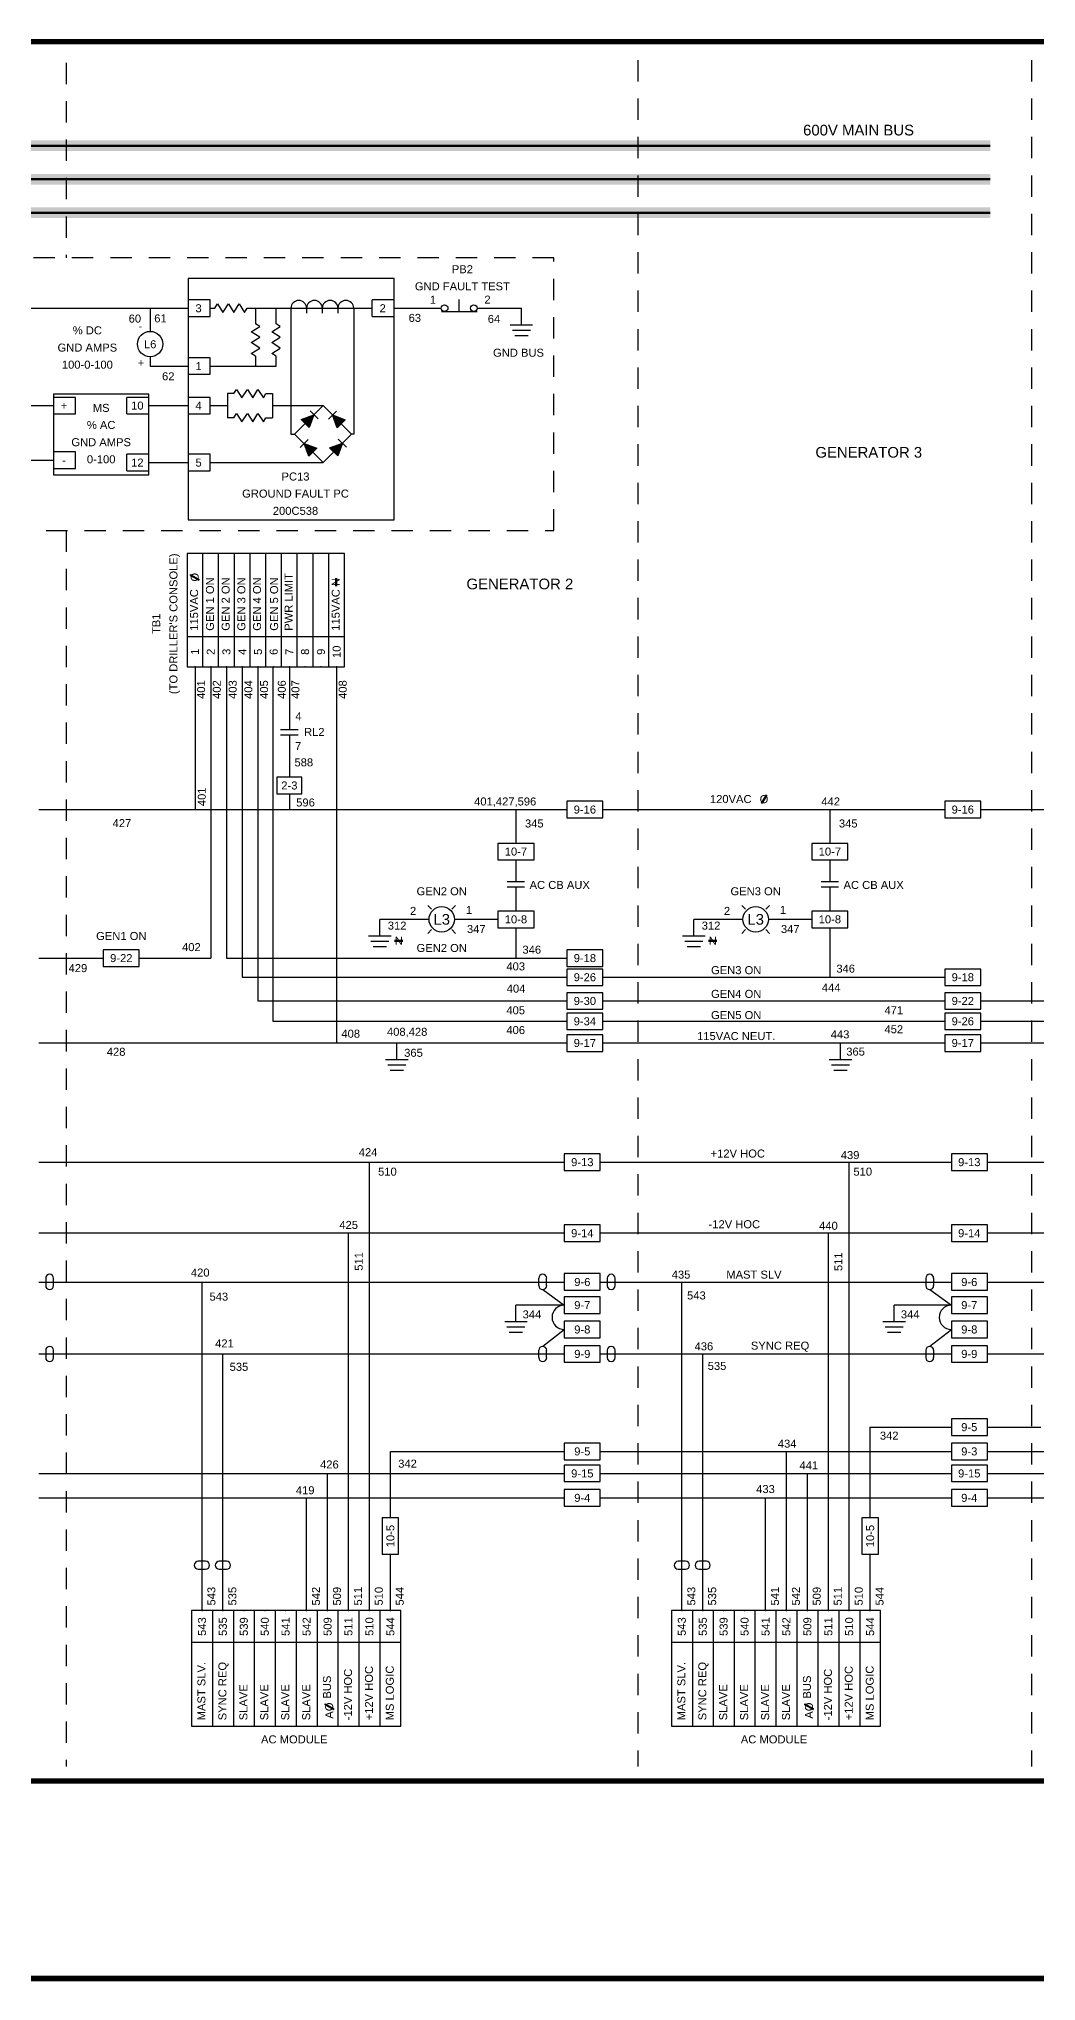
# Model space of a CAD drawing. Extents: x 1.3 to 19.5, y -3 to 8.4.
# Drawn here: x 7.92 to 13.77, y -3 to 8.37 of the extents above; entities that cross this region are included whole.
import ezdxf
from ezdxf.enums import TextEntityAlignment as Align

# ---------------------------------------------------------------- set-up
doc = ezdxf.new("R2010")
doc.units = 0
doc.header["$MEASUREMENT"] = 0
doc.linetypes.add('DASHED2', pattern=[0.375, 0.25, -0.125])
doc.layers.get('0').update_dxf_attribs({"linetype": 'CONTINUOUS'})
doc.layers.add('DRAWING', color=7, linetype='CONTINUOUS')
doc.styles.get("Standard").update_dxf_attribs({"font": 'ARIAL.TTF'})

# ---------------------------------------------------------------- blocks, each defined once
blk = doc.blocks.new('connection')
blk.add_circle((0.074, 0), 0.0744)
blk = doc.blocks.new('resistor')
for p, q in [((0, 0), (0.016, 0.025)), ((0.016, 0.025), (0.047, -0.025)), ((0.047, -0.025), (0.08, 0.025)), ((0.08, 0.025), (0.111, -0.025)), ((0.111, -0.025), (0.142, 0.025)), ((0.142, 0.025), (0.174, -0.025)), ((0.174, -0.025), (0.189, 0))]:
    blk.add_line(p, q)
blk = doc.blocks.new('coil')
for centre in [(0.046, 0), (0.138, 0), (0.23, 0), (0.322, 0)]:
    blk.add_arc(centre, 0.046, 0, 180)
blk = doc.blocks.new('gnd')
for p, q in [((0, -0.099), (0, 0)), ((0.066, -0.099), (-0.066, -0.099)), ((0.053, -0.13), (-0.053, -0.13)), ((0.039, -0.161), (-0.039, -0.161))]:
    blk.add_line(p, q)
blk = doc.blocks.new('_phase_symbol')
h = blk.add_hatch(color=256)
h.paths.add_polyline_path([(0.018, -0.034), (0.026, -0.034), (0.063, 0.03), (0.055, 0.03)], flags=16)
h.paths.add_polyline_path([(-0.072, -0.05), (0.083, -0.05), (0.083, 0.047), (-0.072, 0.047)], flags=9)
for p, q in [((0.055, 0.03), (0.018, -0.034)), ((0.063, 0.03), (0.026, -0.034)), ((0.055, 0.03), (0.063, 0.03)), ((0.026, -0.034), (0.018, -0.034))]:
    blk.add_line(p, q)
blk.add_text('O', height=0.0625).set_placement((0.007, -0.033))
blk = doc.blocks.new('npcap')
for p, q in [((0, 0.051), (0, -0.051)), ((0.031, 0.051), (0.031, -0.051))]:
    blk.add_line(p, q)
blk = doc.blocks.new('A_phase')
h = blk.add_hatch(color=256)
h.paths.add_polyline_path([(0.1, -0.033), (0.108, -0.033), (0.145, 0.031), (0.137, 0.031)], flags=16)
h.paths.add_polyline_path([(0.01, -0.05), (0.165, -0.05), (0.165, 0.047), (0.01, 0.047)], flags=9)
for p, q in [((0.137, 0.031), (0.1, -0.033)), ((0.145, 0.031), (0.108, -0.033)), ((0.137, 0.031), (0.145, 0.031)), ((0.108, -0.033), (0.1, -0.033))]:
    blk.add_line(p, q)
blk.add_text('AO', height=0.0625).set_placement((0.029, -0.032))

msp = doc.modelspace()

# ---------------------------------------------------------------- hatches: boundary and pattern name
at = {"layer": 'DRAWING'}
for points in [[(9.534, 6.172), (9.46, 6.144), (9.507, 6.097)], [(9.643, 6.171), (9.671, 6.096), (9.718, 6.143)], [(9.476, 6.004), (9.504, 5.929), (9.551, 5.976)], [(9.701, 6.005), (9.626, 5.978), (9.674, 5.931)]]:
    msp.add_hatch(color=256, dxfattribs=at).paths.add_polyline_path(points)

# ---------------------------------------------------------------- linework, layer by layer
at = {"color": 4, "const_width": 0.0314}
msp.add_lwpolyline([(19.464, -2.986), (19.464, 8.358), (1.314, 8.358), (1.314, -2.986)], close=True, dxfattribs=at)
msp.add_lwpolyline([(1.314, -1.829), (19.464, -1.829)], dxfattribs=at)
at = {"layer": 'DRAWING', "linetype": 'DASHED2', "ltscale": 0.5}
for p, q in [((8.081, 8.234), (8.081, 7.092)), ((11.432, 8.249), (11.432, -1.744)), ((13.74, 8.249), (13.74, -1.744)), ((10.941, 7.092), (5.039, 7.092)), ((10.941, 5.494), (10.941, 7.092)), ((5.039, 5.494), (10.941, 5.494)), ((8.081, 5.494), (8.081, -1.744))]:
    msp.add_line(p, q, dxfattribs=at)
at = {"layer": 'DRAWING', "lineweight": 100}
for p, q in [((2.017, 7.748), (13.498, 7.748)), ((2.017, 7.552), (13.498, 7.552)), ((2.017, 7.355), (13.498, 7.355))]:
    msp.add_line(p, q, dxfattribs=at)
at = {"layer": 'DRAWING'}
for p, q in [((8.797, 6.97), (8.797, 5.556)), ((10.004, 6.97), (8.797, 6.97)), ((10.004, 5.556), (10.004, 6.97)), ((8.925, 6.845), (8.797, 6.845)), ((8.925, 6.748), (8.925, 6.845)), ((9.876, 6.748), (9.876, 6.845)), ((10.004, 6.845), (9.876, 6.845)), ((10.386, 6.777), (10.386, 6.847)), ((6.784, 6.796), (8.797, 6.796)), ((8.574, 6.796), (8.574, 6.66)), ((8.797, 6.748), (8.925, 6.748)), ((8.925, 6.796), (8.953, 6.796)), ((9.142, 6.796), (9.876, 6.796)), ((9.191, 6.796), (9.191, 6.704)), ((9.312, 6.704), (9.312, 6.796)), ((9.399, 6.796), (9.399, 6.059)), ((9.491, 6.796), (9.491, 6.768)), ((9.583, 6.796), (9.583, 6.768)), ((9.675, 6.796), (9.675, 6.768)), ((9.767, 6.796), (9.767, 6.059)), ((9.876, 6.748), (10.004, 6.748)), ((10.004, 6.796), (10.281, 6.796)), ((10.281, 6.777), (10.491, 6.777)), ((10.491, 6.796), (10.75, 6.796)), ((8.574, 6.511), (8.574, 6.457)), ((8.925, 6.505), (8.797, 6.505)), ((8.925, 6.409), (8.925, 6.505)), ((9.191, 6.515), (9.191, 6.457)), ((9.312, 6.457), (9.312, 6.515)), ((8.574, 6.457), (8.797, 6.457)), ((8.797, 6.409), (8.925, 6.409)), ((8.925, 6.457), (9.312, 6.457)), ((8.008, 6.293), (8.008, 5.82)), ((8.566, 6.293), (8.008, 6.293)), ((8.136, 6.274), (8.008, 6.274)), ((8.136, 6.177), (8.136, 6.274)), ((8.566, 6.274), (8.438, 6.274)), ((8.438, 6.177), (8.438, 6.274)), ((8.566, 5.82), (8.566, 6.293)), ((8.925, 6.274), (8.797, 6.274)), ((8.925, 6.177), (8.925, 6.274)), ((9.064, 6.296), (9.028, 6.296)), ((9.028, 6.296), (9.028, 6.155)), ((9.253, 6.296), (9.291, 6.296)), ((9.291, 6.296), (9.291, 6.155)), ((7.648, 6.226), (8.008, 6.226)), ((8.008, 6.177), (8.136, 6.177)), ((8.438, 6.177), (8.566, 6.177)), ((8.566, 6.226), (8.797, 6.226)), ((8.797, 6.177), (8.925, 6.177)), ((8.925, 6.226), (9.028, 6.226)), ((9.064, 6.155), (9.028, 6.155)), ((9.253, 6.155), (9.291, 6.155)), ((9.291, 6.226), (9.588, 6.226)), ((9.421, 6.059), (9.588, 6.226)), ((9.46, 6.144), (9.534, 6.172)), ((9.46, 6.144), (9.507, 6.097)), ((9.534, 6.172), (9.507, 6.097)), ((9.511, 6.195), (9.558, 6.148)), ((9.755, 6.059), (9.588, 6.226)), ((9.62, 6.147), (9.667, 6.194)), ((9.643, 6.171), (9.718, 6.143)), ((9.671, 6.096), (9.643, 6.171)), ((9.671, 6.096), (9.718, 6.143)), ((9.399, 6.059), (9.421, 6.059)), ((9.421, 6.059), (9.588, 5.892)), ((9.755, 6.059), (9.588, 5.892)), ((9.767, 6.059), (9.755, 6.059)), ((8.136, 5.955), (8.008, 5.955)), ((8.136, 5.858), (8.136, 5.955)), ((8.566, 5.941), (8.438, 5.941)), ((8.438, 5.844), (8.438, 5.941)), ((8.925, 5.941), (8.797, 5.941)), ((8.925, 5.844), (8.925, 5.941)), ((9.453, 5.98), (9.5, 6.027)), ((9.504, 5.929), (9.476, 6.004)), ((9.476, 6.004), (9.551, 5.976)), ((9.504, 5.929), (9.551, 5.976)), ((9.626, 5.978), (9.701, 6.005)), ((9.626, 5.978), (9.674, 5.931)), ((9.701, 6.005), (9.674, 5.931)), ((9.677, 6.029), (9.725, 5.982)), ((7.648, 5.906), (8.008, 5.906)), ((8.008, 5.858), (8.136, 5.858)), ((8.008, 5.82), (8.566, 5.82)), ((8.438, 5.844), (8.566, 5.844)), ((8.566, 5.892), (8.797, 5.892)), ((8.797, 5.844), (8.925, 5.844)), ((8.925, 5.892), (9.588, 5.892)), ((8.797, 5.556), (10.004, 5.556)), ((8.791, 5.359), (8.791, 4.695)), ((9.713, 5.359), (8.791, 5.359)), ((8.883, 4.695), (8.883, 5.359)), ((8.975, 4.695), (8.975, 5.359)), ((9.068, 4.695), (9.068, 5.359)), ((9.16, 4.695), (9.16, 5.359)), ((9.252, 4.695), (9.252, 5.359)), ((9.344, 4.695), (9.344, 5.359)), ((9.436, 4.695), (9.436, 5.359)), ((9.529, 4.695), (9.529, 5.359)), ((9.621, 4.695), (9.621, 5.359)), ((9.713, 4.695), (9.713, 5.359)), ((8.791, 4.874), (9.713, 4.874)), ((8.791, 4.695), (9.713, 4.695)), ((8.837, 4.695), (8.837, 3.86)), ((8.929, 4.695), (8.929, 2.99)), ((9.021, 4.695), (9.021, 2.99)), ((9.114, 4.695), (9.114, 2.878)), ((9.206, 4.695), (9.206, 2.739)), ((9.294, 4.692), (9.294, 2.621)), ((9.39, 4.695), (9.39, 4.329)), ((9.667, 4.695), (9.667, 2.493)), ((9.39, 4.298), (9.39, 4.049)), ((9.464, 4.049), (9.316, 4.049)), ((9.316, 4.049), (9.316, 3.952)), ((9.464, 3.952), (9.464, 4.049)), ((9.316, 3.952), (9.464, 3.952)), ((9.39, 3.952), (9.39, 3.86)), ((11.227, 3.909), (11.016, 3.909)), ((11.016, 3.909), (11.016, 3.812)), ((11.227, 3.812), (11.227, 3.909)), ((13.443, 3.909), (13.232, 3.909)), ((13.232, 3.909), (13.232, 3.812)), ((13.443, 3.812), (13.443, 3.909)), ((7.922, 3.86), (11.016, 3.86)), ((10.718, 3.86), (10.718, 3.662)), ((11.016, 3.812), (11.227, 3.812)), ((11.227, 3.86), (13.227, 3.86)), ((12.496, 3.86), (13.232, 3.86)), ((12.558, 3.86), (12.558, 3.662)), ((13.232, 3.812), (13.443, 3.812)), ((13.443, 3.86), (15.67, 3.86)), ((10.824, 3.662), (10.612, 3.662)), ((10.612, 3.662), (10.612, 3.565)), ((10.824, 3.565), (10.824, 3.662)), ((12.664, 3.662), (12.453, 3.662)), ((12.453, 3.662), (12.453, 3.565)), ((12.664, 3.565), (12.664, 3.662)), ((10.612, 3.565), (10.824, 3.565)), ((10.718, 3.565), (10.718, 3.437)), ((12.453, 3.565), (12.664, 3.565)), ((12.558, 3.565), (12.558, 3.437)), ((10.718, 3.406), (10.718, 3.265)), ((12.558, 3.406), (12.558, 3.265)), ((10.209, 3.217), (9.92, 3.217)), ((10.223, 3.277), (10.201, 3.298)), ((10.343, 3.277), (10.364, 3.298)), ((10.612, 3.217), (10.357, 3.217)), ((10.824, 3.265), (10.612, 3.265)), ((10.612, 3.265), (10.612, 3.168)), ((10.824, 3.168), (10.824, 3.265)), ((12.049, 3.217), (11.761, 3.217)), ((12.063, 3.277), (12.042, 3.298)), ((12.183, 3.277), (12.205, 3.298)), ((12.453, 3.217), (12.198, 3.217)), ((12.664, 3.265), (12.453, 3.265)), ((12.453, 3.265), (12.453, 3.168)), ((12.664, 3.168), (12.664, 3.265)), ((10.201, 3.135), (10.223, 3.157)), ((10.364, 3.135), (10.343, 3.157)), ((10.612, 3.168), (10.824, 3.168)), ((10.718, 3.168), (10.718, 2.99)), ((12.042, 3.135), (12.063, 3.157)), ((12.205, 3.135), (12.183, 3.157)), ((12.453, 3.168), (12.664, 3.168)), ((12.558, 3.168), (12.558, 2.878)), ((7.922, 2.99), (8.299, 2.99)), ((8.51, 3.038), (8.299, 3.038)), ((8.299, 3.038), (8.299, 2.941)), ((8.51, 2.941), (8.51, 3.038)), ((8.51, 2.99), (8.929, 2.99)), ((9.021, 2.99), (11.016, 2.99)), ((11.227, 3.038), (11.016, 3.038)), ((11.016, 3.038), (11.016, 2.941)), ((11.227, 2.941), (11.227, 3.038)), ((8.299, 2.941), (8.51, 2.941)), ((9.114, 2.878), (11.016, 2.878)), ((11.016, 2.941), (11.227, 2.941)), ((11.227, 2.926), (11.016, 2.926)), ((11.016, 2.926), (11.016, 2.83)), ((11.227, 2.83), (11.227, 2.926)), ((11.227, 2.878), (13.232, 2.878)), ((13.443, 2.926), (13.232, 2.926)), ((13.232, 2.926), (13.232, 2.83)), ((13.443, 2.83), (13.443, 2.926)), ((9.206, 2.739), (11.016, 2.739)), ((11.016, 2.83), (11.227, 2.83)), ((11.227, 2.787), (11.016, 2.787)), ((11.016, 2.787), (11.016, 2.691)), ((11.227, 2.691), (11.227, 2.787)), ((11.227, 2.739), (13.232, 2.739)), ((12.496, 2.739), (13.232, 2.739)), ((13.232, 2.83), (13.443, 2.83)), ((13.443, 2.787), (13.232, 2.787)), ((13.232, 2.787), (13.232, 2.691)), ((13.443, 2.691), (13.443, 2.787)), ((13.443, 2.739), (15.675, 2.739)), ((9.294, 2.62), (11.016, 2.62)), ((11.016, 2.691), (11.227, 2.691)), ((11.227, 2.668), (11.016, 2.668)), ((11.016, 2.668), (11.016, 2.572)), ((11.227, 2.572), (11.227, 2.668)), ((11.227, 2.62), (13.232, 2.62)), ((12.496, 2.62), (13.232, 2.62)), ((13.232, 2.691), (13.443, 2.691)), ((13.443, 2.668), (13.232, 2.668)), ((13.232, 2.668), (13.232, 2.572)), ((13.443, 2.572), (13.443, 2.668)), ((13.443, 2.62), (15.675, 2.62)), ((11.016, 2.572), (11.227, 2.572)), ((11.227, 2.541), (11.016, 2.541)), ((11.016, 2.541), (11.016, 2.444)), ((11.227, 2.444), (11.227, 2.541)), ((13.232, 2.572), (13.443, 2.572)), ((13.443, 2.541), (13.232, 2.541)), ((13.232, 2.541), (13.232, 2.444)), ((13.443, 2.444), (13.443, 2.541)), ((7.922, 2.493), (11.016, 2.493)), ((11.016, 2.444), (11.227, 2.444)), ((11.227, 2.493), (13.232, 2.493)), ((12.496, 2.493), (13.232, 2.493)), ((13.232, 2.444), (13.443, 2.444)), ((13.443, 2.493), (15.675, 2.493)), ((11.001, 1.843), (11.001, 1.746)), ((11.212, 1.843), (11.001, 1.843)), ((11.212, 1.746), (11.212, 1.843)), ((13.27, 1.843), (13.27, 1.746)), ((13.481, 1.843), (13.27, 1.843)), ((13.481, 1.746), (13.481, 1.843)), ((7.922, 1.795), (11.001, 1.795)), ((9.859, -0.83), (9.859, 1.795)), ((11.001, 1.746), (11.212, 1.746)), ((11.212, 1.795), (13.27, 1.795)), ((12.573, 1.795), (13.27, 1.795)), ((12.671, -0.83), (12.671, 1.795)), ((13.27, 1.746), (13.481, 1.746)), ((13.481, 1.795), (13.526, 1.795)), ((13.481, 1.795), (15.713, 1.795)), ((11.001, 1.379), (7.922, 1.379)), ((9.736, -0.83), (9.736, 1.379)), ((11.212, 1.427), (11.001, 1.427)), ((11.001, 1.427), (11.001, 1.331)), ((11.212, 1.331), (11.212, 1.427)), ((13.27, 1.379), (11.212, 1.379)), ((13.27, 1.379), (12.535, 1.379)), ((12.549, -0.83), (12.549, 1.379)), ((13.481, 1.427), (13.27, 1.427)), ((13.27, 1.427), (13.27, 1.331)), ((13.481, 1.331), (13.481, 1.427)), ((15.713, 1.379), (13.481, 1.379)), ((11.001, 1.331), (11.212, 1.331)), ((13.27, 1.331), (13.481, 1.331)), ((11.212, 1.142), (11.001, 1.142)), ((11.001, 1.142), (11.001, 1.045)), ((11.212, 1.045), (11.212, 1.142)), ((13.481, 1.142), (13.27, 1.142)), ((13.27, 1.142), (13.27, 1.045)), ((13.481, 1.045), (13.481, 1.142)), ((7.922, 1.093), (11.001, 1.093)), ((7.962, 1.115), (7.962, 1.072)), ((8.008, 1.072), (8.008, 1.115)), ((8.878, -0.83), (8.878, 1.093)), ((10.851, 1.115), (10.851, 1.072)), ((10.875, 1.049), (11.001, 0.958)), ((10.898, 1.072), (10.898, 1.115)), ((11.001, 1.045), (11.212, 1.045)), ((11.212, 1.093), (13.27, 1.093)), ((11.253, 1.115), (11.253, 1.072)), ((11.299, 1.072), (11.299, 1.115)), ((11.69, -0.83), (11.69, 1.093)), ((12.535, 1.093), (13.27, 1.093)), ((13.12, 1.115), (13.12, 1.072)), ((13.143, 1.049), (13.27, 0.958)), ((13.167, 1.072), (13.167, 1.115)), ((13.27, 1.045), (13.481, 1.045)), ((13.481, 1.093), (15.713, 1.093)), ((11.001, 0.958), (10.718, 0.958)), ((11.212, 1.006), (11.001, 1.006)), ((11.001, 1.006), (11.001, 0.909)), ((11.212, 0.909), (11.212, 1.006)), ((13.27, 0.958), (12.935, 0.958)), ((13.481, 1.006), (13.27, 1.006)), ((13.27, 1.006), (13.27, 0.909)), ((13.481, 0.909), (13.481, 1.006)), ((10.875, 0.717), (11.001, 0.815)), ((11.001, 0.909), (11.212, 0.909)), ((11.212, 0.863), (11.001, 0.863)), ((11.001, 0.863), (11.001, 0.766)), ((11.212, 0.766), (11.212, 0.863)), ((13.143, 0.717), (13.27, 0.815)), ((13.27, 0.909), (13.481, 0.909)), ((13.481, 0.863), (13.27, 0.863)), ((13.27, 0.863), (13.27, 0.766)), ((13.481, 0.766), (13.481, 0.863)), ((7.962, 0.693), (7.962, 0.65)), ((8.008, 0.65), (8.008, 0.693)), ((10.851, 0.693), (10.851, 0.65)), ((10.898, 0.65), (10.898, 0.693)), ((11.001, 0.766), (11.212, 0.766)), ((11.212, 0.72), (11.001, 0.72)), ((11.001, 0.72), (11.001, 0.623)), ((11.212, 0.623), (11.212, 0.72)), ((11.253, 0.693), (11.253, 0.65)), ((11.299, 0.65), (11.299, 0.693)), ((13.12, 0.693), (13.12, 0.65)), ((13.167, 0.65), (13.167, 0.693)), ((13.27, 0.766), (13.481, 0.766)), ((13.481, 0.72), (13.27, 0.72)), ((13.27, 0.72), (13.27, 0.623)), ((13.481, 0.623), (13.481, 0.72)), ((7.922, 0.672), (11.001, 0.672)), ((9, -0.83), (9, 0.672)), ((11.001, 0.623), (11.212, 0.623)), ((11.212, 0.672), (13.27, 0.672)), ((11.813, -0.83), (11.813, 0.672)), ((12.535, 0.672), (13.27, 0.672)), ((13.27, 0.623), (13.481, 0.623)), ((13.481, 0.672), (15.713, 0.672)), ((12.793, 0.242), (13.27, 0.242)), ((12.794, -0.289), (12.794, 0.243)), ((12.794, 0.243), (13.27, 0.243)), ((13.481, 0.292), (13.27, 0.292)), ((13.27, 0.292), (13.27, 0.195)), ((13.481, 0.195), (13.481, 0.292)), ((13.481, 0.242), (13.794, 0.242)), ((11.001, 0.149), (11.001, 0.052)), ((11.212, 0.149), (11.001, 0.149)), ((11.212, 0.052), (11.212, 0.149)), ((13.27, 0.195), (13.481, 0.195)), ((13.27, 0.149), (13.27, 0.052)), ((13.481, 0.149), (13.27, 0.149)), ((13.481, 0.052), (13.481, 0.149)), ((9.982, -0.289), (9.982, 0.101)), ((9.982, 0.101), (11.001, 0.101)), ((11.001, 0.052), (11.212, 0.052)), ((11.212, 0.02), (11.001, 0.02)), ((11.001, 0.02), (11.001, -0.076)), ((11.212, 0.101), (13.27, 0.101)), ((11.212, -0.076), (11.212, 0.02)), ((12.303, -0.83), (12.303, 0.101)), ((12.535, 0.101), (13.27, 0.101)), ((13.27, 0.052), (13.481, 0.052)), ((13.481, 0.02), (13.27, 0.02)), ((13.27, 0.02), (13.27, -0.076)), ((13.481, 0.101), (15.713, 0.101)), ((13.481, -0.076), (13.481, 0.02)), ((7.922, -0.028), (11.001, -0.028)), ((9.614, -0.83), (9.614, -0.028)), ((11.001, -0.076), (11.212, -0.076)), ((11.212, -0.028), (13.27, -0.028)), ((12.426, -0.83), (12.426, -0.028)), ((12.535, -0.028), (13.27, -0.028)), ((13.27, -0.076), (13.481, -0.076)), ((13.481, -0.028), (15.713, -0.028)), ((7.922, -0.171), (11.001, -0.171)), ((9.491, -0.83), (9.491, -0.171)), ((11.212, -0.122), (11.001, -0.122)), ((11.001, -0.122), (11.001, -0.219)), ((11.001, -0.219), (11.212, -0.219)), ((11.212, -0.219), (11.212, -0.122)), ((11.212, -0.171), (13.27, -0.171)), ((12.181, -0.83), (12.181, -0.171)), ((12.535, -0.171), (13.27, -0.171)), ((13.481, -0.122), (13.27, -0.122)), ((13.27, -0.122), (13.27, -0.219)), ((13.27, -0.219), (13.481, -0.219)), ((13.481, -0.219), (13.481, -0.122)), ((13.481, -0.171), (15.713, -0.171)), ((9.933, -0.289), (9.933, -0.5)), ((10.03, -0.289), (9.933, -0.289)), ((10.03, -0.5), (10.03, -0.289)), ((12.842, -0.289), (12.746, -0.289)), ((12.746, -0.289), (12.746, -0.5)), ((12.842, -0.5), (12.842, -0.289)), ((8.899, -0.542), (8.856, -0.542)), ((9.022, -0.542), (8.979, -0.542)), ((9.933, -0.5), (10.03, -0.5)), ((9.982, -0.83), (9.982, -0.5)), ((11.712, -0.542), (11.669, -0.542)), ((11.834, -0.542), (11.791, -0.542)), ((12.746, -0.5), (12.842, -0.5)), ((12.794, -0.83), (12.794, -0.5)), ((8.856, -0.589), (8.899, -0.589)), ((8.979, -0.589), (9.022, -0.589)), ((11.669, -0.589), (11.712, -0.589)), ((11.791, -0.589), (11.834, -0.589)), ((10.043, -0.83), (8.816, -0.83)), ((8.816, -0.83), (8.816, -1.509)), ((8.939, -0.83), (8.939, -1.509)), ((9.062, -0.83), (9.062, -1.509)), ((9.184, -0.83), (9.184, -1.509)), ((9.307, -0.83), (9.307, -1.509)), ((9.43, -0.83), (9.43, -1.509)), ((9.552, -0.83), (9.552, -1.509)), ((9.675, -0.83), (9.675, -1.509)), ((9.798, -0.83), (9.798, -1.509)), ((9.92, -0.83), (9.92, -1.509)), ((10.043, -1.509), (10.043, -0.83)), ((12.855, -0.83), (11.629, -0.83)), ((11.629, -0.83), (11.629, -1.509)), ((11.752, -0.83), (11.752, -1.509)), ((11.874, -0.83), (11.874, -1.509)), ((11.997, -0.83), (11.997, -1.509)), ((12.119, -0.83), (12.119, -1.509)), ((12.242, -0.83), (12.242, -1.509)), ((12.365, -0.83), (12.365, -1.509)), ((12.487, -0.83), (12.487, -1.509)), ((12.61, -0.83), (12.61, -1.509)), ((12.733, -0.83), (12.733, -1.509)), ((12.855, -1.509), (12.855, -0.83)), ((10.043, -1.019), (8.816, -1.019)), ((12.855, -1.019), (11.629, -1.019)), ((8.816, -1.509), (10.043, -1.509)), ((11.629, -1.509), (12.855, -1.509))]:
    msp.add_line(p, q, dxfattribs=at)
at = {"layer": 'DRAWING', "lineweight": 50}
for p, q in [((9.664, 5.169), (9.664, 5.216)), ((10.006, 3.092), (10.056, 3.092)), ((11.847, 3.092), (11.896, 3.092))]:
    msp.add_line(p, q, dxfattribs=at)
at = {"layer": 'DRAWING'}
for centre in [(10.3, 6.796), (10.471, 6.796)]:
    msp.add_circle(centre, 0.0194, dxfattribs=at)
for centre, radius, start, end in [((7.985, 1.115), 0.0232, 0, 180), ((10.875, 1.115), 0.0232, 0, 180), ((11.276, 1.115), 0.0232, 0, 180), ((13.143, 1.115), 0.0232, 0, 180), ((7.985, 1.072), 0.0232, 180, 0), ((10.875, 1.072), 0.0232, 180, 0), ((11.276, 1.072), 0.0232, 180, 0), ((13.143, 1.072), 0.0232, 180, 0), ((11.001, 0.886), 0.0714, 90, 270), ((13.27, 0.886), 0.0714, 90, 270), ((7.985, 0.693), 0.0232, 0, 180), ((10.875, 0.693), 0.0232, 0, 180), ((11.276, 0.693), 0.0232, 0, 180), ((13.143, 0.693), 0.0232, 0, 180), ((7.985, 0.65), 0.0232, 180, 0), ((10.875, 0.65), 0.0232, 180, 0), ((11.276, 0.65), 0.0232, 180, 0), ((13.143, 0.65), 0.0232, 180, 0), ((8.856, -0.566), 0.0232, 90, 270), ((8.899, -0.566), 0.0232, 270, 90), ((8.979, -0.566), 0.0232, 90, 270), ((9.022, -0.566), 0.0232, 270, 90), ((11.669, -0.566), 0.0232, 90, 270), ((11.712, -0.566), 0.0232, 270, 90), ((11.791, -0.566), 0.0232, 90, 270), ((11.834, -0.566), 0.0232, 270, 90)]:
    msp.add_arc(centre, radius, start, end, dxfattribs=at)
for p in [(8.837, 4.695), (8.883, 4.695), (8.929, 4.695), (8.975, 4.695), (9.021, 4.695), (9.068, 4.695), (9.114, 4.695), (9.16, 4.695), (9.206, 4.695), (9.252, 4.695), (9.298, 4.695), (9.344, 4.695), (9.39, 4.695), (9.436, 4.695), (9.482, 4.695), (9.529, 4.695), (9.575, 4.695), (9.621, 4.695), (9.667, 4.695), (8.878, -0.83), (8.939, -0.83), (9, -0.83), (9.062, -0.83), (9.123, -0.83), (9.184, -0.83), (9.246, -0.83), (9.307, -0.83), (9.368, -0.83), (9.43, -0.83), (9.491, -0.83), (9.552, -0.83), (9.614, -0.83), (9.675, -0.83), (9.736, -0.83), (9.798, -0.83), (9.859, -0.83), (9.92, -0.83), (9.982, -0.83), (11.69, -0.83), (11.752, -0.83), (11.813, -0.83), (11.874, -0.83), (11.935, -0.83), (11.997, -0.83), (12.058, -0.83), (12.119, -0.83), (12.181, -0.83), (12.242, -0.83), (12.303, -0.83), (12.365, -0.83), (12.426, -0.83), (12.487, -0.83), (12.549, -0.83), (12.61, -0.83), (12.671, -0.83), (12.733, -0.83), (12.794, -0.83)]:
    msp.add_point(p, dxfattribs=at)
for points in [[(2.017, 7.78), (2.017, 7.717), (13.498, 7.78), (13.498, 7.717)], [(2.017, 7.583), (2.017, 7.52), (13.498, 7.583), (13.498, 7.52)], [(2.017, 7.386), (2.017, 7.324), (13.498, 7.386), (13.498, 7.324)]]:
    msp.add_trace(points, dxfattribs=at)

# ---------------------------------------------------------------- block references
for name, p in [('coil', (9.399, 6.796)), ('resistor', (8.953, 6.796)), ('gnd', (10.75, 6.796)), ('resistor', (9.064, 6.296)), ('resistor', (9.064, 6.155)), ('gnd', (9.92, 3.217)), ('gnd', (11.761, 3.217)), ('gnd', (10.02, 2.493)), ('gnd', (12.62, 2.493)), ('gnd', (10.718, 0.958)), ('gnd', (12.935, 0.958))]:
    msp.add_blockref(name, p, dxfattribs=at)
for name, p, rotation in [('connection', (8.574, 6.66), 270), ('resistor', (9.191, 6.515), 90), ('resistor', (9.312, 6.515), 90), ('npcap', (9.39, 4.298), 90), ('npcap', (10.718, 3.437), 270), ('npcap', (12.558, 3.437), 270), ('connection', (10.283, 3.291), 270), ('connection', (12.123, 3.291), 270)]:
    msp.add_blockref(name, p, dxfattribs=dict(at, rotation=rotation))
at = {"layer": 'DRAWING', "xscale": 0.75, "yscale": 0.75, "zscale": 0.75, "rotation": 90}
for name, p in [('_phase_symbol', (8.834, 5.19)), ('A_phase', (9.623, -1.486)), ('A_phase', (12.435, -1.486))]:
    msp.add_blockref(name, p, dxfattribs=at)
at = {"layer": 'DRAWING', "xscale": 0.75, "yscale": 0.75, "zscale": 0.75}
msp.add_blockref('_phase_symbol', (12.141, 3.922), dxfattribs=at)

# ---------------------------------------------------------------- texts
at = {"layer": 'DRAWING'}
for s, height, p in [('600V MAIN BUS', 0.0625, (12.401, 7.808)), ('1', 0.0469, (10.213, 6.822)), ('2', 0.0469, (10.533, 6.823)), ('60', 0.0469, (8.448, 6.712)), ('61', 0.0469, (8.598, 6.713)), ('63', 0.0469, (10.089, 6.716)), ('64', 0.0469, (10.553, 6.71)), ('-', 0.0469, (8.505, 6.668)), ('+', 0.0469, (8.501, 6.453)), ('62', 0.0469, (8.644, 6.374)), ('GENERATOR 3', 0.0625, (12.473, 5.921)), ('4', 0.0469, (9.425, 4.383)), ('RL2', 0.0469, (9.476, 4.291)), ('7', 0.0469, (9.423, 4.208)), ('588', 0.0469, (9.42, 4.113)), ('596', 0.0469, (9.43, 3.878)), ('401,427,596', 0.04688, (10.473, 3.884)), ('120VAC', 0.0469, (11.855, 3.898)), ('442', 0.0469, (12.508, 3.884)), ('427', 0.0469, (8.354, 3.757)), ('345', 0.0469, (10.771, 3.755)), ('345', 0.0469, (12.611, 3.755)), ('AC CB AUX', 0.0469, (10.798, 3.395)), ('AC CB AUX', 0.0469, (12.638, 3.395)), ('312', 0.0469, (9.967, 3.157)), ('2', 0.0469, (10.097, 3.243)), ('1', 0.0469, (10.425, 3.249)), ('312', 0.0469, (11.807, 3.157)), ('2', 0.0469, (11.937, 3.243)), ('1', 0.0469, (12.265, 3.249)), ('402', 0.0469, (8.761, 3.031)), ('N', 0.0469, (10.008, 3.068)), ('347', 0.0469, (10.431, 3.137)), ('N', 0.0469, (11.848, 3.068)), ('347', 0.0469, (12.271, 3.137)), ('403', 0.0469, (10.662, 2.918)), ('346', 0.0469, (10.756, 3.016)), ('429', 0.0469, (8.096, 2.908)), ('346', 0.0469, (12.596, 2.905)), ('404', 0.0469, (10.664, 2.788)), ('444', 0.0469, (12.511, 2.794)), ('405', 0.0469, (10.662, 2.661)), ('471', 0.0469, (12.878, 2.661)), ('408', 0.0469, (9.695, 2.524)), ('408,428', 0.0469, (9.962, 2.535)), ('406', 0.0469, (10.662, 2.545)), ('443', 0.0469, (12.563, 2.52)), ('452', 0.0469, (12.878, 2.55)), ('428', 0.0469, (8.32, 2.418)), ('365', 0.0469, (10.063, 2.412)), ('365', 0.0469, (12.654, 2.419)), ('424', 0.0469, (9.797, 1.83)), ('+12V HOC', 0.0469, (11.859, 1.822)), ('439', 0.0469, (12.622, 1.813)), ('510', 0.0469, (9.91, 1.716)), ('510', 0.0469, (12.696, 1.716)), ('425', 0.0469, (9.683, 1.404)), ('-12V HOC', 0.0469, (11.847, 1.408)), ('440', 0.0469, (12.495, 1.399)), ('420', 0.0469, (8.813, 1.125)), ('435', 0.0469, (11.631, 1.113)), ('MAST SLV', 0.0469, (11.951, 1.113)), ('543', 0.0469, (8.922, 0.984)), ('543', 0.0469, (11.721, 0.991)), ('344', 0.0469, (10.757, 0.88)), ('344', 0.0469, (12.974, 0.88)), ('421', 0.0469, (8.955, 0.71)), ('436', 0.0469, (11.765, 0.693)), ('SYNC REQ', 0.0469, (12.095, 0.697)), ('535', 0.0469, (9.04, 0.573)), ('535', 0.0469, (11.842, 0.578)), ('434', 0.0469, (12.253, 0.123)), ('342', 0.0469, (12.851, 0.17)), ('426', 0.0469, (9.57, 0.001)), ('342', 0.0469, (10.028, 0.006)), ('441', 0.0469, (12.38, -0.004)), ('419', 0.0469, (9.428, -0.15)), ('433', 0.0469, (12.126, -0.143)), ('AC MODULE', 0.0469, (9.224, -1.609)), ('AC MODULE', 0.0469, (12.036, -1.609))]:
    msp.add_text(s, height=height, dxfattribs=at).set_placement(p)
for s, height, p in [('GND FAULT TEST', 0.04688, (10.404, 6.901)), ('PB2', 0.0469, (10.404, 7.001)), ('% DC', 0.0469, (8.206, 6.643)), ('GND AMPS', 0.0469, (8.206, 6.542)), ('100-0-100', 0.0469, (8.206, 6.442)), ('GND BUS', 0.0469, (10.733, 6.512)), ('MS', 0.0469, (8.287, 6.189)), ('GND AMPS', 0.0469, (8.287, 5.988)), ('% AC', 0.0469, (8.287, 6.089)), ('0-100', 0.0469, (8.287, 5.888)), ('PC13', 0.0469, (9.426, 5.787)), ('GROUND FAULT PC', 0.04688, (9.426, 5.687)), ('200C538', 0.0469, (9.426, 5.586)), ('GEN2 ON', 0.0469, (10.283, 3.358)), ('GEN3 ON', 0.0469, (12.123, 3.358)), ('GEN1 ON', 0.0469, (8.405, 3.096)), ('GEN2 ON', 0.0469, (10.283, 3.026)), ('GEN3 ON', 0.0469, (12.009, 2.896)), ('GEN4 ON', 0.0469, (12.009, 2.757)), ('GEN5 ON', 0.0469, (12.009, 2.633)), ('115VAC NEUT.', 0.04688, (12.009, 2.51))]:
    msp.add_text(s, height=height, dxfattribs=at).set_placement(p, align=Align.CENTER)
for s, height, p in [('3', 0.0469, (8.858, 6.796)), ('2', 0.0469, (9.937, 6.796)), ('L6', 0.0469, (8.574, 6.585)), ('1', 0.0469, (8.858, 6.457)), ('+', 0.0469, (8.069, 6.226)), ('10', 0.0469, (8.499, 6.226)), ('4', 0.0469, (8.858, 6.226)), ('12', 0.0469, (8.499, 5.892)), ('5', 0.0469, (8.858, 5.892)), ('-', 0.0469, (8.069, 5.906)), ('2-3', 0.0469, (9.39, 4.001)), ('9-16', 0.0469, (11.122, 3.86)), ('9-16', 0.0469, (13.337, 3.86)), ('10-7', 0.0469, (10.718, 3.614)), ('10-7', 0.0469, (12.558, 3.614)), ('L3', 0.0625, (10.283, 3.217)), ('10-8', 0.0469, (10.718, 3.217)), ('L3', 0.0625, (12.123, 3.217)), ('10-8', 0.0469, (12.558, 3.217)), ('9-22', 0.0469, (8.405, 2.99)), ('9-18', 0.0469, (11.122, 2.99)), ('9-26', 0.0469, (11.122, 2.878)), ('9-18', 0.0469, (13.337, 2.878)), ('9-30', 0.0469, (11.122, 2.739)), ('9-22', 0.0469, (13.337, 2.739)), ('9-34', 0.0469, (11.122, 2.62)), ('9-26', 0.0469, (13.337, 2.62)), ('9-17', 0.0469, (11.122, 2.493)), ('9-17', 0.0469, (13.337, 2.493)), ('9-13', 0.0469, (11.107, 1.795)), ('9-13', 0.0469, (13.375, 1.795)), ('9-14', 0.0469, (11.107, 1.379)), ('9-14', 0.0469, (13.375, 1.379)), ('9-6', 0.0469, (11.107, 1.093)), ('9-6', 0.0469, (13.375, 1.093)), ('9-7', 0.0469, (11.107, 0.958)), ('9-7', 0.0469, (13.375, 0.958)), ('9-8', 0.0469, (11.107, 0.815)), ('9-8', 0.0469, (13.375, 0.815)), ('9-9', 0.0469, (11.107, 0.672)), ('9-9', 0.0469, (13.375, 0.672)), ('9-5', 0.0469, (13.375, 0.243)), ('9-5', 0.0469, (11.107, 0.101)), ('9-3', 0.0469, (13.375, 0.101)), ('9-15', 0.0469, (11.107, -0.028)), ('9-15', 0.0469, (13.375, -0.028)), ('9-4', 0.0469, (11.107, -0.171)), ('9-4', 0.0469, (13.375, -0.171))]:
    msp.add_text(s, height=height, dxfattribs=at).set_placement(p, align=Align.MIDDLE_CENTER)
for s, height, p in [("(TO DRILLER'S CONSOLE)", 0.04688, (8.734, 4.948)), ('TB1', 0.0469, (8.633, 4.948))]:
    msp.add_text(s, height=height, rotation=90, dxfattribs=at).set_placement(p, align=Align.CENTER)
for s, p in [('PWR LIMIT', (9.409, 4.907)), ('115VAC', (8.855, 4.907)), ('GEN 1 ON', (8.948, 4.907)), ('GEN 2 ON', (9.04, 4.907)), ('GEN 3 ON', (9.132, 4.907)), ('GEN 4 ON', (9.224, 4.907)), ('GEN 5 ON', (9.324, 4.907)), ('115VAC N', (9.685, 4.907)), ('401', (8.896, 4.508)), ('402', (8.988, 4.508)), ('403', (9.081, 4.508)), ('404', (9.173, 4.508)), ('405', (9.265, 4.508)), ('406', (9.369, 4.508)), ('407', (9.449, 4.508)), ('408', (9.726, 4.508)), ('401', (8.9, 3.88)), ('511', (9.82, 1.159)), ('511', (12.631, 1.157)), ('SYNC REQ', (9.021, -1.474)), ('SYNC REQ', (11.834, -1.474)), ('MAST SLV.', (8.898, -1.474)), ('       BUS', (9.634, -1.474)), ('-12V HOC', (9.757, -1.474)), ('+12V HOC', (9.88, -1.474)), ('MS LOGIC', (10.002, -1.474)), ('MAST SLV.', (11.711, -1.474)), ('       BUS', (12.447, -1.474)), ('-12V HOC', (12.57, -1.474)), ('+12V HOC', (12.692, -1.474)), ('MS LOGIC', (12.815, -1.474)), ('SLAVE', (9.144, -1.474)), ('SLAVE', (9.266, -1.474)), ('SLAVE', (9.389, -1.474)), ('SLAVE', (9.512, -1.474)), ('SLAVE', (11.956, -1.474)), ('SLAVE', (12.079, -1.474)), ('SLAVE', (12.202, -1.474)), ('SLAVE', (12.324, -1.474))]:
    msp.add_text(s, height=0.0469, rotation=90, dxfattribs=at).set_placement(p)
at = {"layer": 'DRAWING', "linetype": 'DASHED2'}
msp.add_text('GENERATOR 2', height=0.0625, dxfattribs=at).set_placement((10.428, 5.15))
at = {"layer": 'DRAWING'}
for s, p in [('1', (8.837, 4.784)), ('2', (8.929, 4.784)), ('3', (9.021, 4.784)), ('4', (9.114, 4.784)), ('5', (9.206, 4.784)), ('6', (9.298, 4.784)), ('7', (9.39, 4.784)), ('8', (9.482, 4.784)), ('9', (9.575, 4.784)), ('10', (9.667, 4.784)), ('10-5', (9.982, -0.395)), ('10-5', (12.794, -0.395)), ('543', (8.933, -0.747)), ('535', (9.056, -0.747)), ('542', (9.546, -0.747)), ('509', (9.669, -0.747)), ('511', (9.792, -0.747)), ('510', (9.914, -0.747)), ('544', (10.037, -0.747)), ('543', (11.746, -0.747)), ('535', (11.868, -0.747)), ('541', (12.236, -0.747)), ('542', (12.359, -0.747)), ('509', (12.481, -0.747)), ('511', (12.604, -0.747)), ('510', (12.727, -0.747)), ('544', (12.849, -0.747)), ('543', (8.878, -0.925)), ('535', (9, -0.925)), ('539', (9.123, -0.925)), ('540', (9.246, -0.925)), ('541', (9.368, -0.925)), ('542', (9.491, -0.925)), ('509', (9.614, -0.925)), ('511', (9.736, -0.925)), ('510', (9.859, -0.925)), ('544', (9.982, -0.925)), ('543', (11.69, -0.925)), ('535', (11.813, -0.925)), ('539', (11.935, -0.925)), ('540', (12.058, -0.925)), ('541', (12.181, -0.925)), ('542', (12.303, -0.925)), ('509', (12.426, -0.925)), ('511', (12.549, -0.925)), ('510', (12.671, -0.925)), ('544', (12.794, -0.925))]:
    msp.add_text(s, height=0.0469, rotation=90, dxfattribs=at).set_placement(p, align=Align.MIDDLE_CENTER)

doc.saveas('drawing.dxf')
